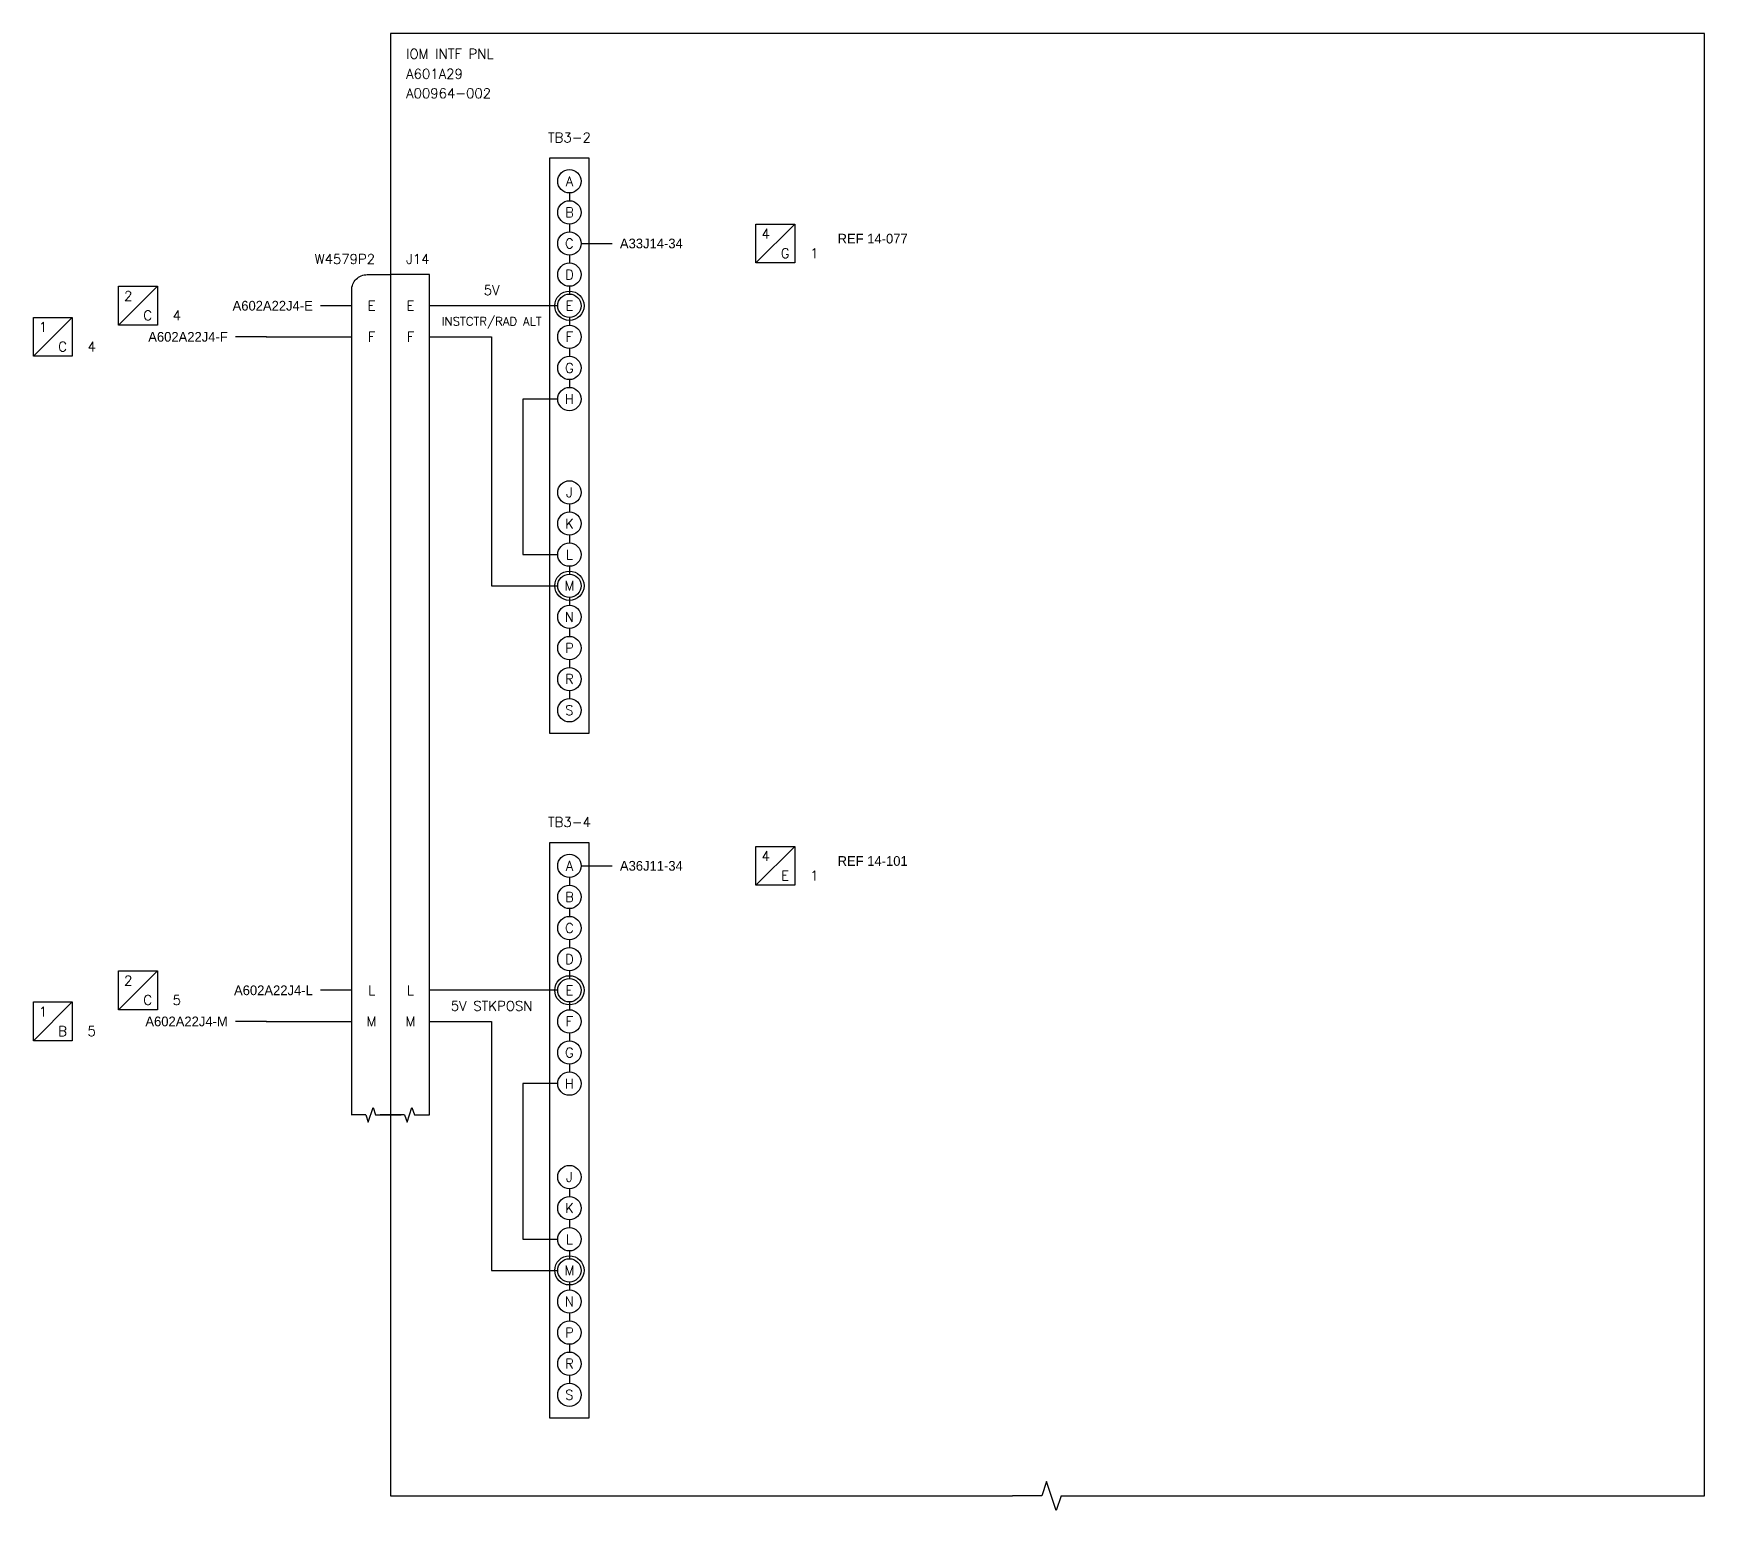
# Model space of a CAD drawing. Extents: x -29 to 207, y 0 to 19.
# Drawn here: x 185.21 to 206.7, y -0.09 to 18.9 of the extents above; entities that cross this region are included whole.
import ezdxf
from ezdxf.enums import TextEntityAlignment as Align

# ---------------------------------------------------------------- set-up
doc = ezdxf.new("R2010")
doc.units = 0
doc.header["$MEASUREMENT"] = 0
doc.linetypes.add('DGN5', pattern=[0.257567, 0.085856, -0.171711])
doc.layers.get('0').update_dxf_attribs({"linetype": 'CONTINUOUS'})
doc.styles.add('SCHEMATIC', font='romans.shx', dxfattribs={"height": 0.125})

# ---------------------------------------------------------------- blocks, each defined once
blk = doc.blocks.new('A$C25241EBF')
at = {"linetype": 'ByBlock'}
for p, q in [((0.19375, 0), (0.00625, 0)), ((0.225, 0.09375), (0.19375, 0)), ((0.2875, -0.09375), (0.225, 0.09375)), ((0.31875, 0), (0.2875, -0.09375)), ((0.31875, 0), (0.50625, 0))]:
    blk.add_line(p, q, dxfattribs=at)
blk = doc.blocks.new('DEST_FROM')
for p, q in [((-2.999, -0.25), (-2.499, 0.25)), ((0, 0), (-0.4, 0))]:
    blk.add_line(p, q)
blk.add_lwpolyline([(-2.999, 0.25), (-2.499, 0.25), (-2.499, -0.25), (-2.999, -0.25)], close=True)
for tag, p in [('DWG_TITLE', (-3.399, 0)), ('DWG_#', (-3.402, -0.2))]:
    blk.add_attdef(tag, text='', height=0.125).set_placement(p, align=Align.RIGHT)
at = {"style": 'SCHEMATIC'}
for p in [(-2.874, 0.125), (-2.624, -0.125)]:
    blk.add_attdef('X', text='', height=0.125, dxfattribs=at).set_placement(p, align=Align.MIDDLE)
blk.add_attdef('CONTACT_REFDES', text='', height=0.125).set_placement((-0.5, 0), align=Align.MIDDLE_RIGHT)
blk.add_attdef('X', text='', height=0.125, dxfattribs=at).set_placement((-2.249, -0.125), align=Align.MIDDLE_CENTER)
blk = doc.blocks.new('connector break')
at = {"linetype": 'ByBlock'}
for p, q in [((0.1875, 0), (0, 0)), ((0.21875, 0.09375), (0.1875, 0)), ((0.28125, -0.09375), (0.21875, 0.09375)), ((0.3125, 0), (0.28125, -0.09375)), ((0.3125, 0), (0.5, 0))]:
    blk.add_line(p, q, dxfattribs=at)
blk = doc.blocks.new('DEST_TO')
for p, q in [((2.25, -0.25), (2.75, 0.25)), ((0, 0), (0.4, 0))]:
    blk.add_line(p, q)
blk.add_lwpolyline([(2.25, 0.25), (2.75, 0.25), (2.75, -0.25), (2.25, -0.25)], close=True)
blk.add_attdef('CONTACT_REFDES', text='', height=0.125).set_placement((0.5, 0), align=Align.MIDDLE_LEFT)
at = {"style": 'SCHEMATIC'}
for p in [(2.375, 0.125), (2.625, -0.125)]:
    blk.add_attdef('X', text='', height=0.125, dxfattribs=at).set_placement(p, align=Align.MIDDLE)
for tag, p in [('DWG_TITLE', (3.3, 0)), ('DWG_#', (3.3, -0.2))]:
    blk.add_attdef(tag, p, '', height=0.125)
blk.add_attdef('X', text='', height=0.125, dxfattribs=at).set_placement((3, -0.125), align=Align.MIDDLE_CENTER)

msp = doc.modelspace()

# ---------------------------------------------------------------- linework, layer by layer
for p, q in [((192.1, 16.85), (192.1, 16.75)), ((192.1, 16.45), (192.1, 16.35)), ((192.1, 16.05), (192.1, 15.95)), ((192.1, 15.65), (192.1, 15.55)), ((191.95, 15.4), (190.306, 15.4)), ((192.1, 15.25), (192.1, 15.15)), ((188.2, 15), (189.3, 15)), ((192.1, 14.85), (192.1, 14.75)), ((192.1, 14.45), (192.1, 14.35)), ((192.1, 12.85), (192.1, 12.75)), ((192.1, 12.45), (192.1, 12.35)), ((192.1, 12.05), (192.1, 11.95)), ((192.1, 11.65), (192.1, 11.55)), ((192.1, 11.25), (192.1, 11.15)), ((192.1, 10.85), (192.1, 10.75)), ((192.1, 10.45), (192.1, 10.35)), ((192.1, 8.05), (192.1, 7.95)), ((192.1, 7.65), (192.1, 7.55)), ((192.1, 7.25), (192.1, 7.15)), ((192.1, 6.85), (192.1, 6.75)), ((191.95, 6.6), (190.306, 6.6)), ((192.1, 6.45), (192.1, 6.35)), ((188.2, 6.2), (189.3, 6.2)), ((192.1, 6.05), (192.1, 5.95)), ((192.1, 5.65), (192.1, 5.55)), ((192.1, 4.05), (192.1, 3.95)), ((192.1, 3.65), (192.1, 3.55)), ((192.1, 3.25), (192.1, 3.15)), ((192.1, 2.85), (192.1, 2.75)), ((192.1, 2.45), (192.1, 2.35)), ((192.1, 2.05), (192.1, 1.95)), ((192.1, 1.65), (192.1, 1.55))]:
    msp.add_line(p, q)
for points in [[(198.8, 0.1), (206.7, 0.1), (206.7, 18.9), (189.8, 18.9), (189.8, 0.1), (197.8, 0.1)], [(190.197, 5), (190.3, 5), (190.3, 15.8), (189.8, 15.8), (189.8, 5), (189.935, 5)], [(190.3, 15), (191.1, 15), (191.1, 11.8), (191.95, 11.8)], [(191.95, 14.2), (191.5, 14.2), (191.5, 12.2), (191.95, 12.2)], [(190.3, 6.2), (191.1, 6.2), (191.1, 3), (191.95, 3)], [(191.95, 5.4), (191.5, 5.4), (191.5, 3.4), (191.95, 3.4)]]:
    msp.add_lwpolyline(points)
for points in [[(191.85, 17.3), (192.35, 17.3), (192.35, 9.9), (191.85, 9.9)], [(191.85, 8.5), (192.35, 8.5), (192.35, 1.1), (191.85, 1.1)]]:
    msp.add_lwpolyline(points, close=True)
msp.add_lwpolyline([(189.403, 5), (189.3, 5), (189.3, 15.6, -0.414214), (189.5, 15.8), (189.8, 15.8), (189.8, 5), (189.665, 5)], format="xyb")
for centre, radius in [((192.1, 17), 0.15), ((192.1, 16.6), 0.15), ((192.1, 16.2), 0.15), ((192.1, 15.8), 0.15), ((192.1, 15.4), 0.188), ((192.1, 15.4), 0.15), ((192.1, 15), 0.15), ((192.1, 14.6), 0.15), ((192.1, 14.2), 0.15), ((192.1, 13), 0.15), ((192.1, 12.6), 0.15), ((192.1, 12.2), 0.15), ((192.1, 11.8), 0.188), ((192.1, 11.8), 0.15), ((192.1, 11.4), 0.15), ((192.1, 11), 0.15), ((192.1, 10.6), 0.15), ((192.1, 10.2), 0.15), ((192.1, 8.2), 0.15), ((192.1, 7.8), 0.15), ((192.1, 7.4), 0.15), ((192.1, 7), 0.15), ((192.1, 6.6), 0.188), ((192.1, 6.6), 0.15), ((192.1, 6.2), 0.15), ((192.1, 5.8), 0.15), ((192.1, 5.4), 0.15), ((192.1, 4.2), 0.15), ((192.1, 3.8), 0.15), ((192.1, 3.4), 0.15), ((192.1, 3), 0.188), ((192.1, 3), 0.15), ((192.1, 2.6), 0.15), ((192.1, 2.2), 0.15), ((192.1, 1.8), 0.15), ((192.1, 1.4), 0.15)]:
    msp.add_circle(centre, radius)

# ---------------------------------------------------------------- block references
ref = msp.add_blockref('DEST_TO', (192.25, 16.2))
ref.add_attrib('DWG_TITLE', 'REF 14-077', (195.55, 16.2), dxfattribs={"height": 0.125})
ref.add_attrib('X', 'G', dxfattribs={"height": 0.125, "style": 'SCHEMATIC'}).set_placement((194.875, 16.075), align=Align.MIDDLE_CENTER)
ref.add_attrib('X', '4', dxfattribs={"height": 0.125, "style": 'SCHEMATIC'}).set_placement((194.625, 16.325), align=Align.MIDDLE_CENTER)
ref.add_attrib('X', '1', dxfattribs={"height": 0.125, "style": 'SCHEMATIC'}).set_placement((195.25, 16.075), align=Align.MIDDLE_CENTER)
ref.add_attrib('CONTACT_REFDES', 'A33J14-34', dxfattribs={"height": 0.125}).set_placement((192.75, 16.2), align=Align.MIDDLE_LEFT)
ref = msp.add_blockref('DEST_FROM', (189.3, 15.4))
ref.add_attrib('CONTACT_REFDES', 'A602A22J4-E', dxfattribs={"height": 0.125}).set_placement((188.8, 15.4), align=Align.MIDDLE_RIGHT)
ref.add_attrib('X', 'C', dxfattribs={"height": 0.125, "style": 'SCHEMATIC'}).set_placement((186.676, 15.275), align=Align.MIDDLE)
ref.add_attrib('X', '2', dxfattribs={"height": 0.125, "style": 'SCHEMATIC'}).set_placement((186.426, 15.525), align=Align.MIDDLE)
ref.add_attrib('X', '4', dxfattribs={"height": 0.125, "style": 'SCHEMATIC'}).set_placement((187.051, 15.275), align=Align.MIDDLE_CENTER)
ref = msp.add_blockref('DEST_FROM', (188.206, 15))
ref.add_attrib('CONTACT_REFDES', 'A602A22J4-F', dxfattribs={"height": 0.125}).set_placement((187.706, 15), align=Align.MIDDLE_RIGHT)
ref.add_attrib('X', 'C', dxfattribs={"height": 0.125, "style": 'SCHEMATIC'}).set_placement((185.582, 14.875), align=Align.MIDDLE)
ref.add_attrib('X', '1', dxfattribs={"height": 0.125, "style": 'SCHEMATIC'}).set_placement((185.332, 15.125), align=Align.MIDDLE)
ref.add_attrib('X', '4', dxfattribs={"height": 0.125, "style": 'SCHEMATIC'}).set_placement((185.957, 14.875), align=Align.MIDDLE_CENTER)
ref = msp.add_blockref('DEST_TO', (192.25, 8.2))
ref.add_attrib('DWG_TITLE', 'REF 14-101', (195.55, 8.2), dxfattribs={"height": 0.125})
ref.add_attrib('X', 'E', dxfattribs={"height": 0.125, "style": 'SCHEMATIC'}).set_placement((194.875, 8.075), align=Align.MIDDLE)
ref.add_attrib('X', '4', dxfattribs={"height": 0.125, "style": 'SCHEMATIC'}).set_placement((194.625, 8.325), align=Align.MIDDLE)
ref.add_attrib('X', '1', dxfattribs={"height": 0.125, "style": 'SCHEMATIC'}).set_placement((195.25, 8.075), align=Align.MIDDLE_CENTER)
ref.add_attrib('CONTACT_REFDES', 'A36J11-34', dxfattribs={"height": 0.125}).set_placement((192.75, 8.2), align=Align.MIDDLE_LEFT)
ref = msp.add_blockref('DEST_FROM', (189.3, 6.6))
ref.add_attrib('CONTACT_REFDES', 'A602A22J4-L', dxfattribs={"height": 0.125}).set_placement((188.8, 6.6), align=Align.MIDDLE_RIGHT)
ref.add_attrib('X', 'C', dxfattribs={"height": 0.125, "style": 'SCHEMATIC'}).set_placement((186.676, 6.475), align=Align.MIDDLE)
ref.add_attrib('X', '2', dxfattribs={"height": 0.125, "style": 'SCHEMATIC'}).set_placement((186.426, 6.725), align=Align.MIDDLE)
ref.add_attrib('X', '5', dxfattribs={"height": 0.125, "style": 'SCHEMATIC'}).set_placement((187.051, 6.475), align=Align.MIDDLE_CENTER)
ref = msp.add_blockref('DEST_FROM', (188.206, 6.2))
ref.add_attrib('CONTACT_REFDES', 'A602A22J4-M', dxfattribs={"height": 0.125}).set_placement((187.706, 6.2), align=Align.MIDDLE_RIGHT)
ref.add_attrib('X', 'B', dxfattribs={"height": 0.125, "style": 'SCHEMATIC'}).set_placement((185.582, 6.075), align=Align.MIDDLE)
ref.add_attrib('X', '1', dxfattribs={"height": 0.125, "style": 'SCHEMATIC'}).set_placement((185.332, 6.325), align=Align.MIDDLE)
ref.add_attrib('X', '5', dxfattribs={"height": 0.125, "style": 'SCHEMATIC'}).set_placement((185.957, 6.075), align=Align.MIDDLE_CENTER)
at = {"xscale": -1}
for p in [(189.8, 5), (190.3, 5)]:
    msp.add_blockref('A$C25241EBF', p, dxfattribs=at)
at = {"xscale": 2, "yscale": 2, "zscale": 2}
msp.add_blockref('connector break', (197.8, 0.1), dxfattribs=at)

# ---------------------------------------------------------------- texts
at = {"linetype": 'DGN5', "style": 'SCHEMATIC'}
for s, p in [('IOM INTF PNL', (190, 18.7)), ('A601A29', (190, 18.443)), ('A00964-002', (190, 18.193))]:
    msp.add_text(s, height=0.125, dxfattribs=at).set_placement(p, align=Align.TOP_LEFT)
at = {"style": 'SCHEMATIC'}
for s, p in [('TB3-2', (192.1, 17.562)), ('A', (192.1, 17)), ('B', (192.1, 16.6)), ('C', (192.1, 16.2)), ('D', (192.1, 15.8)), ('E', (189.556, 15.4)), ('E', (190.056, 15.4)), ('E', (192.1, 15.4)), ('F', (189.556, 15)), ('F', (190.056, 15)), ('F', (192.1, 15)), ('G', (192.1, 14.6)), ('H', (192.1, 14.2)), ('J', (192.1, 13)), ('K', (192.1, 12.6)), ('L', (192.1, 12.2)), ('M', (192.1, 11.8)), ('N', (192.1, 11.4)), ('P', (192.1, 11)), ('R', (192.1, 10.6)), ('S', (192.1, 10.2)), ('TB3-4', (192.1, 8.762)), ('A', (192.1, 8.2)), ('B', (192.1, 7.8)), ('C', (192.1, 7.4)), ('D', (192.1, 7)), ('L', (189.556, 6.6)), ('L', (190.056, 6.6)), ('E', (192.1, 6.6)), ('M', (189.556, 6.2)), ('M', (190.056, 6.2)), ('F', (192.1, 6.2)), ('G', (192.1, 5.8)), ('H', (192.1, 5.4)), ('J', (192.1, 4.2)), ('K', (192.1, 3.8)), ('L', (192.1, 3.4)), ('M', (192.1, 3)), ('N', (192.1, 2.6)), ('P', (192.1, 2.2)), ('R', (192.1, 1.8)), ('S', (192.1, 1.4))]:
    msp.add_text(s, height=0.125, dxfattribs=at).set_placement(p, align=Align.MIDDLE_CENTER)
msp.add_text('W4579P2', height=0.125, dxfattribs=at).set_placement((189.6, 16), align=Align.MIDDLE_RIGHT)
msp.add_text('J14', height=0.125, dxfattribs=at).set_placement((190, 16), align=Align.MIDDLE_LEFT)
at = {"linetype": 'DGN5', "style": 'SCHEMATIC'}
for s, height, p in [('5V', 0.125, (191.1, 15.6)), ('INSTCTR/RAD ALT', 0.11, (191.1, 15.2)), ('5V STKPOSN', 0.125, (191.1, 6.4))]:
    msp.add_text(s, height=height, dxfattribs=at).set_placement(p, align=Align.MIDDLE_CENTER)

doc.saveas('drawing.dxf')
